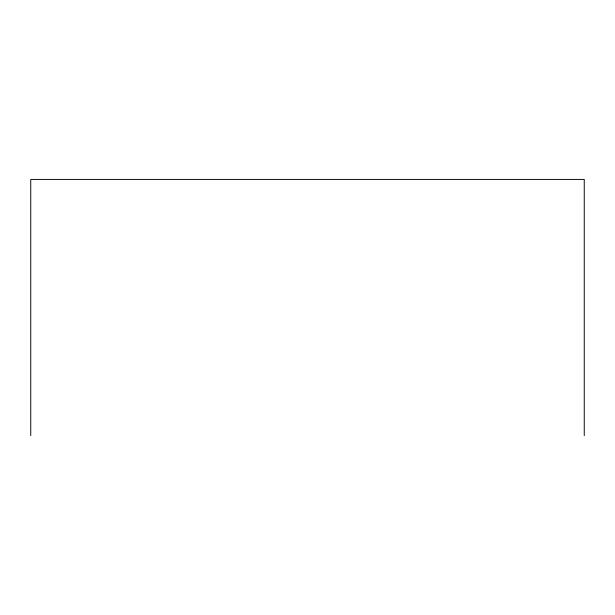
<?xml version="1.0" encoding="UTF-8"?>
<svg xmlns="http://www.w3.org/2000/svg" width="615" height="615" viewBox="0 0 615 615"><rect width="100%" height="100%" fill="white"/><g stroke="black" fill="none" stroke-linecap="round" stroke-linejoin="round"><path stroke-width="0.92" d="M584.25 435.574L584.25 179.426L30.75 179.426L30.75 435.574"/></g></svg>
